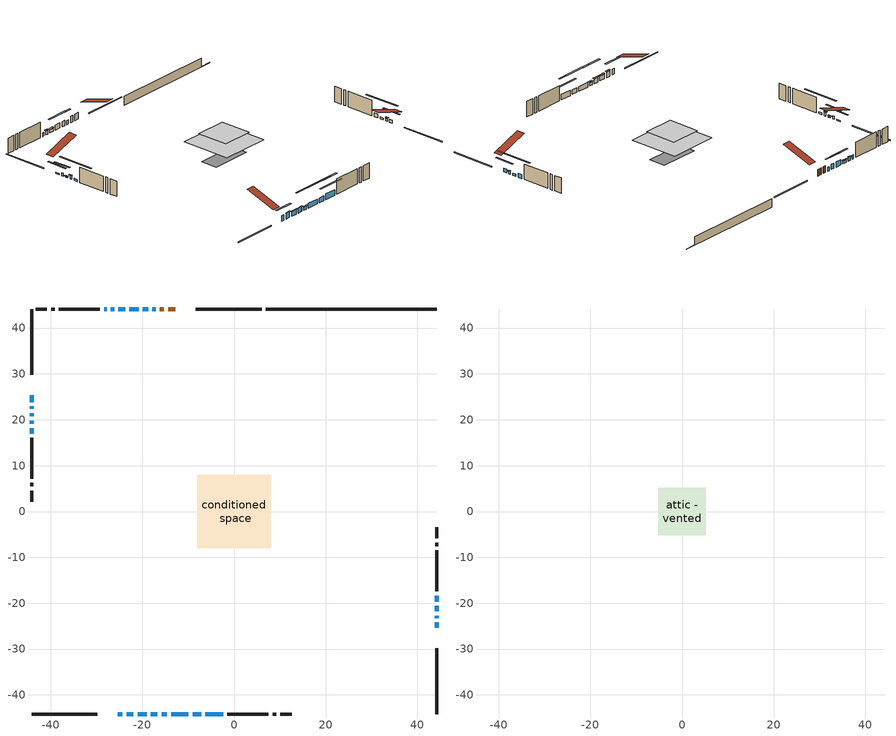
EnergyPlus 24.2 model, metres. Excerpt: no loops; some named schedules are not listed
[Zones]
conditioned space
 floor outside (Floor1 construction): -0.53,-0.53 -0.53,0.53 0.53,0.53 0.53,-0.53 z1.46
 floor outside (Floor2 construction): -2.66,-2.66 -2.66,2.66 2.66,2.66 2.66,-2.66 z1.46
 floor adiabatic (AdiabaticFloorConstruction): -8.02,-8.02 -8.02,8.02 8.02,8.02 8.02,-8.02 z3.9
 floor foundation (Slab1 construction): -6.49,-2.8 -6.49,2.8 6.49,2.8 6.49,-2.8 z-1.28
 wall outside (RimJoist1 construction): 6.04,44.16 -8.32,44.16 / -44.16,-44.16 -29.8,-44.16 / -44.16,44.16 -44.16,29.8 / 44.16,-44.16 44.16,-29.8 z1.46:1.76
 wall outside (AdiabaticWallConstruction 1): -12.82,44.16 -14.37,44.16 / -15.29,44.16 -16.19,44.16 z1.46:3.49
 wall outside (AdiabaticWallConstruction): -17.11,44.16 -17.78,44.16 / -27.78,44.16 -28.33,44.16 / 44.16,-19.67 44.16,-18.33 z1.46:2.68; -25.3,-44.16 -24.33,-44.16 / -23.4,-44.16 -21.93,-44.16 / -6.22,-44.16 -2.36,-44.16 z1.46:3.21; -44.16,25.3 -44.16,23.88 / -44.16,21.44 -44.16,20.72 z1.46:1.77; -44.16,22.95 -44.16,22.36 / -23.76,44.16 -25.21,44.16 z1.46:2.43; 44.16,-25.3 44.16,-24.18 / -15.76,-44.16 -14.64,-44.16 z1.46:2.48; 44.16,-23.25 44.16,-22.69 z1.46:2.32; -18.71,44.16 -19.85,44.16 z1.46:3.09; -20.78,44.16 -22.84,44.16 z1.46:3.11; -26.14,44.16 -26.85,44.16 / -44.16,19.8 -44.16,19.08 z1.46:2.63; -21,-44.16 -19.07,-44.16 / -13.72,-44.16 -9.96,-44.16 / -9.03,-44.16 -7.15,-44.16 z1.46:2.93; -18.14,-44.16 -16.69,-44.16 z1.46:2.91; 44.16,-21.76 44.16,-20.59 / -44.16,18.16 -44.16,16.99 z1.46:2.07
 wall outside (Wall1 construction): -29.26,44.16 -38.17,44.16 / -1.43,-44.16 7.48,-44.16 / -44.16,16.06 -44.16,7.15 / 44.16,-17.4 44.16,-8.49 z1.46:6.34
 wall outside (Wall2 construction): -39.1,44.16 -39.86,44.16 / 8.41,-44.16 9.17,-44.16 / -44.16,6.22 -44.16,5.46 / 44.16,-7.56 44.16,-6.8 z1.46:6.34
 wall outside (Wall4 construction): -40.79,44.16 -43.23,44.16 / 10.1,-44.16 12.54,-44.16 / -44.16,4.53 -44.16,2.09 / 44.16,-5.87 44.16,-3.43 z1.46:6.34
 wall foundation (FoundationWall1 construction): 6.97,44.16,-1.28 6.97,44.16,1.46 40.44,44.16,1.46 40.44,44.16,-1.15 44.16,44.16,-1.15 44.16,44.16,-1.28
 window (WindowConstruction 16): -17.11,44.16 -17.78,44.16 z1.46:2.68
 window (WindowConstruction 1): -25.3,-44.16 -24.33,-44.16 z1.46:3.21
 window (WindowConstruction 2): -23.4,-44.16 -21.93,-44.16 z1.46:3.21
 window (WindowConstruction 3): -44.16,25.3 -44.16,23.88 z1.46:1.76
 window (WindowConstruction 4): -44.16,22.95 -44.16,22.36 z1.46:2.43
 window (WindowConstruction 5): -44.16,21.43 -44.16,20.72 z1.46:1.76
 window (WindowConstruction 6): 44.16,-25.3 44.16,-24.18 z1.46:2.47
 window (WindowConstruction 7): 44.16,-23.25 44.16,-22.69 z1.46:2.32
 window (WindowConstruction 8): -18.71,44.16 -19.85,44.16 z1.46:3.08
 window (WindowConstruction 9): -20.78,44.16 -22.84,44.16 z1.46:3.11
 window (WindowConstruction 10): -23.77,44.16 -25.21,44.16 z1.46:2.43
 window (WindowConstruction 11): -26.14,44.16 -26.85,44.16 z1.46:2.63
 window (WindowConstruction 12): -21,-44.16 -19.07,-44.16 z1.46:2.93
 window (WindowConstruction 13): -18.14,-44.16 -16.69,-44.16 z1.46:2.91
 window (WindowConstruction 14): -15.76,-44.16 -14.64,-44.16 z1.46:2.47
 window (WindowConstruction 15): -44.16,19.79 -44.16,19.08 z1.46:2.63
 window (WindowConstruction 19): 44.16,-21.76 44.16,-20.6 z1.46:2.07
 window (WindowConstruction 20): -13.72,-44.16 -9.96,-44.16 z1.46:2.93
 window (WindowConstruction 17): -27.78,44.16 -28.33,44.16 z1.46:2.68
 window (WindowConstruction 21): -9.03,-44.16 -7.15,-44.16 z1.46:2.93
 window (WindowConstruction 22): -44.16,18.15 -44.16,16.99 z1.46:2.07
 window (WindowConstruction 18): 44.16,-19.67 44.16,-18.33 z1.46:2.68
 window (WindowConstruction): -6.22,-44.16 -2.36,-44.16 z1.46:3.21
 door (Door): -12.82,44.16 -14.37,44.16 z1.46:3.49
 door (Door 1): -15.3,44.16 -16.18,44.16 z1.46:3.49
 ceiling adiabatic (AdiabaticFloorConstruction): 8.02,-8.02 8.02,8.02 -8.02,8.02 -8.02,-8.02 z3.9
attic - vented
 floor to conditioned space (Floor3 construction Reversed): -5.14,-5.14 -5.14,5.14 5.14,5.14 5.14,-5.14 z6.34
 roof outside (Roof1 construction): -11.89,44.16,6.34 -11.89,34.14,9.68 -9.25,34.14,9.68 -9.25,44.16,6.34; -26.23,-44.16,6.34 -26.23,-34.14,9.68 -28.87,-34.14,9.68 -28.87,-44.16,6.34; -44.16,26.23,6.34 -34.14,26.23,9.68 -34.14,28.87,9.68 -44.16,28.87,6.34; 44.16,-26.23,6.34 34.14,-26.23,9.68 34.14,-28.87,9.68 44.16,-28.87,6.34
shading: -21.69,-44.16 -27.94,-44.16 -27.94,-44.57 -21.69,-44.57 z5.85; -21.73,-44.16 -23.6,-44.16 -23.6,-44.57 -21.73,-44.57 z3.41; -44.16,21.24 -44.16,27.94 -44.57,27.94 -44.57,21.24 z4.4; -44.16,19.72 -44.16,25.59 -44.57,25.59 -44.57,19.72 z5.07; -44.16,20.52 -44.16,21.63 -44.57,21.63 -44.57,20.52 z1.97; 44.16,-21.54 44.16,-27.94 44.57,-27.94 44.57,-21.54 z5.11; 44.16,-22.49 44.16,-23.45 44.57,-23.45 44.57,-22.49 z2.52; -22.49,44.16 -16.07,44.16 -16.07,44.57 -22.49,44.57 z5.72; -25.48,44.16 -18.14,44.16 -18.14,44.57 -25.48,44.57 z5.75; -25.42,44.16 -23.56,44.16 -23.56,44.57 -25.42,44.57 z2.63; -27.05,44.16 -25.94,44.16 -25.94,44.57 -27.05,44.57 z2.83; -18.87,-44.16 -21.2,-44.16 -21.2,-44.57 -18.87,-44.57 z3.13; -16.49,-44.16 -18.34,-44.16 -18.34,-44.57 -16.49,-44.57 z3.11; -14.44,-44.16 -15.96,-44.16 -15.96,-44.57 -14.44,-44.57 z2.68; -44.16,18.88 -44.16,20 -44.57,20 -44.57,18.88 z2.83; 44.16,-15.22 44.16,-27.14 44.57,-27.14 44.57,-15.22 z7.45; -4.58,-44.16 -19.09,-44.16 -19.09,-44.57 -4.58,-44.57 z8.31; -1.77,-44.16 -14.41,-44.16 -14.41,-44.57 -1.77,-44.57 z8.31; -44.16,11.61 -44.16,23.53 -44.57,23.53 -44.57,11.61 z7.45; 0.28,-44.16 -8.86,-44.16 -8.86,-44.57 0.28,-44.57 z5.85
[Building]
Building 1: Terrain=Suburbs
[Site:Location]
Edmonton Intl AP_AB: Latitude {deg}=53.31; Longitude {deg}=-113.58; Time Zone {hr}=-7; Elevation {m}=723; Keep Site Location Information=Yes
[Site:GroundTemperature:Shallow]
-1.56185, -3.61833, -3.78302, -2.80711, 1.11059, 5.01004, 8.39065, 10.5322, 10.7141, 8.97234, 5.67794, 1.89811
[Site:WaterMainsTemperature]
Calculation Method=Schedule; Temperature Schedule=mains temperature schedule
[Material] Roughness=Rough; Thermal Absorptance=0.9
Name | Thickness {m} | Conductivity {W/m-K} | Density {kg/m3} | Specific Heat {J/kg-K} | Solar Absorptance | Visible Absorptance
asphalt or fiberglass shingles | 0.00635 | 0.162714 | 1121.4 | 1465.45 | 0.4 | 0.4
ceiling loosefill ins | 0.338667 | 0.0480833 | 16.02 | 1046.75 | 0.7 | 0.7
ceiling stud and cavity | 0.1397 | 0.0868022 | 65.682 | 1177.47 | 0.7 | 0.7
concrete 4.0 in. | 0.1016 | 1.803125 | 2242.8 | 837.4 | 0.7 | 0.7
concrete 8.0 in. | 0.2032 | 1.803125 | 2242.8 | 837.4 | 0.7 | 0.7
door material | 0.04445 | 0.053851 | 512.64 | 1214.23 | 0.7 | 0.7
floor covering | 0.0127 | 0.0433444 | 54.468 | 1339.84 | 0.6 | 0.6
floor rigid ins; rim joist rigid ins; wall rigid ins | 0.051816 | 0.029427 | 32.04 | 1214.23 | 0.7 | 0.7
floor rigid ins 1; wall rigid ins 1 | 0.512978 | 0.029427 | 32.04 | 1214.23 | 0.7 | 0.7
floor stud and cavity | 0.1397 | 0.155504 | 92.3553 | 1139.71 | 0.7 | 0.7
floor stud and cavity 1 | 0.1397 | 0.189261 | 92.3553 | 1139.71 | 0.7 | 0.7
floor stud and cavity 2 | 0.1397 | 1.75129 | 37.0049 | 1207.88 | 0.7 | 0.7
furniture material conditioned space 1 | 0.1524 | 0.115458 | 640.8 | 1214.23 | 0.6 | 0.6
gypsum board | 0.0127 | 0.160291 | 801 | 837.4 | 0.6 | 0.6
osb sheathing 0.5 in. | 0.0127 | 0.115458 | 512.64 | 1214.23 | 0.7 | 0.7
osb sheathing 0.75 in. | 0.01905 | 0.115458 | 512.64 | 1214.23 | 0.7 | 0.7
osb sheathing 2.0 in. | 0.0508 | 0.115458 | 512.64 | 1214.23 | 0.7 | 0.7
rim joist stud and cavity | 0.0508 | 0.0413573 | 125.044 | 1163.47 | 0.6 | 0.6
wall stud and cavity | 0.1397 | 0.214432 | 139.0536 | 1170.24 | 0.7 | 0.7
wall stud and cavity 1 | 0.1397 | 0.435945 | 139.0536 | 1170.24 | 0.7 | 0.7
wall stud and cavity 2 | 0.1397 | 0.265121 | 139.0536 | 1170.24 | 0.7 | 0.7
wall stud and cavity 3 | 0.0889 | 0.380278 | 52.3479 | 1209.89 | 0.7 | 0.7
wall stud and cavity 4 | 0.0889 | 0.391764 | 83.0341 | 1211.67 | 0.7 | 0.7
wood siding | 0.0254 | 0.102417 | 544.68 | 1172.36 | 0.4 | 0.4
wood siding 1; wood siding 2; wood siding 3 | 0.0254 | 0.102417 | 544.68 | 1172.36 | 0.7 | 0.7
[WindowMaterial:SimpleGlazingSystem]
Name | U-Factor {W/m2-K} | Solar Heat Gain Coefficient
WindowMaterial | 2.43643 | 0.62
WindowMaterial 1 | 2.32117 | 0.54
WindowMaterial 10 | 2.512515 | 0.59
WindowMaterial 11 | 2.44835 | 0.62
WindowMaterial 12 | 2.29845 | 0.56
WindowMaterial 13 | 2.41769 | 0.51
WindowMaterial 14 | 2.4722 | 0.48
WindowMaterial 15 | 2.55283 | 0.33
WindowMaterial 16 | 2.19625 | 0.41
WindowMaterial 17 | 1.910647 | 0.52
WindowMaterial 18 | 2.50911 | 0.46
WindowMaterial 19 | 1.84876 | 0.5
WindowMaterial 2 | 2.25246 | 0.57
WindowMaterial 20 | 1.73179 | 0.56
WindowMaterial 3 | 3.22454 | 0.35
WindowMaterial 4 | 2.56532 | 0.43
WindowMaterial 5 | 2.467091 | 0.61
WindowMaterial 6 | 2.6045 | 0.42
WindowMaterial 7 | 2.305268 | 0.55
WindowMaterial 8 | 2.20704 | 0.59
WindowMaterial 9 | 2.35978 | 0.53
[Construction]
AdiabaticFloorConstruction: floor stud and cavity 2, floor rigid ins 1, osb sheathing 0.75 in., floor covering
AdiabaticWallConstruction: wood siding 2, wall rigid ins 1, wall stud and cavity 3, gypsum board
AdiabaticWallConstruction 1: wood siding 3, wall rigid ins 1, wall stud and cavity 3, gypsum board
Door; Door 1: door material
Floor1 construction: floor stud and cavity, floor rigid ins, osb sheathing 0.75 in., floor covering
Floor2 construction: floor stud and cavity 1, floor rigid ins, osb sheathing 0.75 in., floor covering
Floor3 construction Reversed: gypsum board, ceiling stud and cavity, ceiling loosefill ins
FoundationWall1 construction: concrete 8.0 in.
furniture construction conditioned space 1: furniture material conditioned space 1
PartitionWallConstruction: gypsum board, wall stud and cavity 4, gypsum board
RimJoist1 construction: wood siding 1, rim joist rigid ins, osb sheathing 2.0 in., rim joist stud and cavity
Roof1 construction: asphalt or fiberglass shingles
Slab1 construction: concrete 4.0 in.
Wall1 construction: wood siding, wall rigid ins, osb sheathing 0.5 in., wall stud and cavity, gypsum board
Wall2 construction: wood siding, wall rigid ins, osb sheathing 0.5 in., wall stud and cavity 1, gypsum board
Wall4 construction: wood siding, wall rigid ins, osb sheathing 0.5 in., wall stud and cavity 2, gypsum board
WindowConstruction: WindowMaterial
WindowConstruction 1: WindowMaterial 1
WindowConstruction 10: WindowMaterial 9
WindowConstruction 11: WindowMaterial 10
WindowConstruction 12: WindowMaterial 11
WindowConstruction 13: WindowMaterial 12
WindowConstruction 14: WindowMaterial 13
WindowConstruction 15: WindowMaterial 14
WindowConstruction 16: WindowMaterial 15
WindowConstruction 17: WindowMaterial 16
WindowConstruction 18: WindowMaterial 17
WindowConstruction 19; WindowConstruction 22: WindowMaterial 18
WindowConstruction 2: WindowMaterial 2
WindowConstruction 20: WindowMaterial 19
WindowConstruction 21: WindowMaterial 20
WindowConstruction 3; WindowConstruction 5: WindowMaterial 3
WindowConstruction 4: WindowMaterial 4
WindowConstruction 6: WindowMaterial 5
WindowConstruction 7: WindowMaterial 6
WindowConstruction 8: WindowMaterial 7
WindowConstruction 9: WindowMaterial 8
[Zone] Multiplier=1; Part of Total Floor Area=Yes
Name | Volume {m3}
attic - vented | 57.3883
conditioned space | 708.6
[Space]
Name | Zone | Volume {m3}
attic - vented 1 | attic - vented | 57.3883
conditioned space 1 | conditioned space | 708.6
[ZoneInfiltration:EffectiveLeakageArea]
infil attic - vented 1: Zone or Space=attic - vented 1; Schedule=Always On Discrete; Effective Air Leakage Area {cm2}=3681.39; Stack Coefficient=0.000232267; Wind Coefficient=1.02971e-05
[ZoneMixing]
whole house fan mix: Zone or Space=attic - vented; Schedule=Always On Continuous; Design Flow Rate Calculation Method=Flow/Zone; Design Flow Rate {m3/s}=0; Source Zone or Space=conditioned space
[SurfaceProperty:ExposedFoundationPerimeter]
Slab1: Exposed Perimeter Calculation Method=TotalExposedPerimeter; Total Exposed Perimeter {m}=37.185
[InternalMass] Zone or ZoneList=conditioned space; Space or SpaceList=conditioned space 1
Name | Construction | Surface Area {m2}
furniture mass conditioned space 1 | furniture construction conditioned space 1 | 143.824
partition wall mass | PartitionWallConstruction | 359.56
[Lights]
interior lighting: Zone or ZoneList or Space or SpaceList=conditioned space 1; Schedule=interior lighting schedule; Design Level Calculation Method=LightingLevel; Lighting Level {W}=343.2; Return Air Fraction=0; Fraction Radiant=0.6; Fraction Visible=0.2; Fraction Replaceable=1
[People]
occupants: Zone or ZoneList or Space or SpaceList=conditioned space 1; Number of People Schedule=occupants schedule; Number of People Calculation Method=People; Number of People=3; Fraction Radiant=0.314171; Sensible Heat Fraction=0.56303; Activity Level Schedule=occupants activity schedule; Carbon Dioxide Generation Rate {m3/s-W}=0; Enable ASHRAE 55 Comfort Warnings=No; Mean Radiant Temperature Calculation Type=EnclosureAveraged
[ElectricEquipment] Zone or ZoneList or Space or SpaceList=conditioned space 1; Design Level Calculation Method=EquipmentLevel
Name | Schedule | Design Level {W} | Fraction Latent | Fraction Radiant | Fraction Lost
clothes dryer | clothes dryer schedule | 140.772 | 0.015 | 0.081 | 0.85
clothes washer | clothes washer schedule | 32.1985 | 0.03 | 0.162 | 0.7
cooking range | cooking range schedule | 215.147 | 0.08 | 0.432 | 0.2
dishwasher | dishwasher schedule | 66.8632 | 0.3 | 0.18 | 0.4
fridge | fridge schedule | 72.9452 | 0 | 0.6 | 0
mech vent bath fan 0 | mech vent bath fan 0 schedule | 50.2 | 0 | 0 | 1
mech vent bath fan 1 | mech vent bath fan 1 schedule | 50.2 | 0 | 0 | 1
mech vent house fan | mech vent house fan schedule | 0 | 0 | 0 | 1
mech vent house fan cfis | mech vent house fan cfis schedule | 0 | 0 | 0 | 0
mech vent range fan 0 | mech vent range fan 0 schedule | 57 | 0 | 0 | 1
misc plug loads | misc plug loads schedule | 494.7 | 0.045 | 0.513 | 0.1
whole house fan | Always On Discrete | 0 | 0 | 0 | 1
[OtherEquipment] Zone or ZoneList or Space or SpaceList=conditioned space 1; Design Level Calculation Method=EquipmentLevel
Name | Fuel Type | Schedule | Design Level {W} | Fraction Latent | Fraction Radiant | Fraction Lost
clothes dryer 1 | Electricity | clothes dryer schedule | 0 | 0.015 | 0.081 | 0.85
cooking range 1 | Electricity | cooking range schedule | 0 | 0.08 | 0.432 | 0.2
general water use latent | None | general water use schedule | 62.594 | 1 | 0 | 0
general water use sensible | None | general water use schedule | -61.6891 | 0 | 0.6 | 0
mech vent house fan latent load | None | Always On Discrete | 0 | 1 | 0 | 0
mech vent house fan sensible load | None | Always On Discrete | 0 | 0 | 0 | 0
water heater energy adjustment1; water heater energy adjustment2 | NaturalGas | Always On Discrete | 0.01 | 0 | 0 | 1
[ZoneInfiltration:DesignFlowRate] Zone or ZoneList or Space or SpaceList=conditioned space 1; Schedule=Always On Discrete; Design Flow Rate Calculation Method=Flow/Zone; Design Flow Rate {m3/s}=0
infil flow; natural vent flow; whole house fan flow
[Foundation:Kiva]
Foundation Kiva 1: Initial Indoor Air Temperature {C}=18; Wall Height Above Grade {m}=1.459992; Wall Depth Below Slab {m}=0.2032
[Foundation:Kiva:Settings]
Soil Conductivity {W/m-K}=0.849921; Soil Density {kg/m3}=1842.3; Soil Specific Heat {J/kg-K}=418.7; Ground Solar Absorptivity=0.9; Ground Thermal Absorptivity=0.9; Ground Surface Roughness {m}=0.03; Far-Field Width {m}=40; Deep-Ground Boundary Condition=ZeroFlux; Deep-Ground Depth {m}=40; Minimum Cell Dimension {m}=0.2; Maximum Cell Growth Coefficient=3; Simulation Timestep=Timestep
[Exterior:Lights]
exterior lighting: Schedule=exterior lighting schedule; Design Level {W}=75.6
[Schedule:Constant]
Name | Hourly Value
Always On Continuous; mech vent house fan schedule; mech vent house fan cfis schedule; Always On Discrete | 1
occupants activity schedule | 117.228
fridge schedule | 0
[Schedule:Week:Daily]
interior lighting schedule Week Rule - Jan1-Jan27: interior lighting schedule day, interior lighting schedule day, interior lighting schedule day, interior lighting schedule day, interior lighting schedule day, interior lighting schedule day, interior lighting schedule day, interior lighting schedule default day, interior lighting schedule default day, interior lighting schedule default day, interior lighting schedule default day, interior lighting schedule default day
interior lighting schedule Week Rule - Jan28-Feb3: interior lighting schedule day, interior lighting schedule day, interior lighting schedule day, interior lighting schedule day, interior lighting schedule day 1, interior lighting schedule day 1, interior lighting schedule day 1, interior lighting schedule default day, interior lighting schedule default day, interior lighting schedule default day, interior lighting schedule default day, interior lighting schedule default day
interior lighting schedule Week Rule - Feb4-Feb24: interior lighting schedule day 1, interior lighting schedule day 1, interior lighting schedule day 1, interior lighting schedule day 1, interior lighting schedule day 1, interior lighting schedule day 1, interior lighting schedule day 1, interior lighting schedule default day, interior lighting schedule default day, interior lighting schedule default day, interior lighting schedule default day, interior lighting schedule default day
interior lighting schedule Week Rule - Feb25-Mar3: interior lighting schedule day 1, interior lighting schedule day 1, interior lighting schedule day 1, interior lighting schedule day 1, interior lighting schedule day 2, interior lighting schedule day 2, interior lighting schedule day 2, interior lighting schedule default day, interior lighting schedule default day, interior lighting schedule default day, interior lighting schedule default day, interior lighting schedule default day
interior lighting schedule Week Rule - Mar4-Mar31: interior lighting schedule day 2, interior lighting schedule day 2, interior lighting schedule day 2, interior lighting schedule day 2, interior lighting schedule day 2, interior lighting schedule day 2, interior lighting schedule day 2, interior lighting schedule default day, interior lighting schedule default day, interior lighting schedule default day, interior lighting schedule default day, interior lighting schedule default day
interior lighting schedule Week Rule - Apr1-Apr28: interior lighting schedule day 3, interior lighting schedule day 3, interior lighting schedule day 3, interior lighting schedule day 3, interior lighting schedule day 3, interior lighting schedule day 3, interior lighting schedule day 3, interior lighting schedule default day, interior lighting schedule default day, interior lighting schedule default day, interior lighting schedule default day, interior lighting schedule default day
interior lighting schedule Week Rule - Apr29-May5: interior lighting schedule day 3, interior lighting schedule day 3, interior lighting schedule day 4, interior lighting schedule day 4, interior lighting schedule day 4, interior lighting schedule day 4, interior lighting schedule day 4, interior lighting schedule default day, interior lighting schedule default day, interior lighting schedule default day, interior lighting schedule default day, interior lighting schedule default day
interior lighting schedule Week Rule - May6-May26: interior lighting schedule day 4, interior lighting schedule day 4, interior lighting schedule day 4, interior lighting schedule day 4, interior lighting schedule day 4, interior lighting schedule day 4, interior lighting schedule day 4, interior lighting schedule default day, interior lighting schedule default day, interior lighting schedule default day, interior lighting schedule default day, interior lighting schedule default day
interior lighting schedule Week Rule - May27-Jun2: interior lighting schedule day 4, interior lighting schedule day 4, interior lighting schedule day 4, interior lighting schedule day 4, interior lighting schedule day 4, interior lighting schedule day 5, interior lighting schedule day 5, interior lighting schedule default day, interior lighting schedule default day, interior lighting schedule default day, interior lighting schedule default day, interior lighting schedule default day
interior lighting schedule Week Rule - Jun3-Jun30: interior lighting schedule day 5, interior lighting schedule day 5, interior lighting schedule day 5, interior lighting schedule day 5, interior lighting schedule day 5, interior lighting schedule day 5, interior lighting schedule day 5, interior lighting schedule default day, interior lighting schedule default day, interior lighting schedule default day, interior lighting schedule default day, interior lighting schedule default day
interior lighting schedule Week Rule - Jul1-Jul28: interior lighting schedule day 6, interior lighting schedule day 6, interior lighting schedule day 6, interior lighting schedule day 6, interior lighting schedule day 6, interior lighting schedule day 6, interior lighting schedule day 6, interior lighting schedule default day, interior lighting schedule default day, interior lighting schedule default day, interior lighting schedule default day, interior lighting schedule default day
interior lighting schedule Week Rule - Jul29-Aug4: interior lighting schedule day 6, interior lighting schedule day 6, interior lighting schedule day 6, interior lighting schedule day 7, interior lighting schedule day 7, interior lighting schedule day 7, interior lighting schedule day 7, interior lighting schedule default day, interior lighting schedule default day, interior lighting schedule default day, interior lighting schedule default day, interior lighting schedule default day
interior lighting schedule Week Rule - Aug5-Aug25: interior lighting schedule day 7, interior lighting schedule day 7, interior lighting schedule day 7, interior lighting schedule day 7, interior lighting schedule day 7, interior lighting schedule day 7, interior lighting schedule day 7, interior lighting schedule default day, interior lighting schedule default day, interior lighting schedule default day, interior lighting schedule default day, interior lighting schedule default day
interior lighting schedule Week Rule - Aug26-Sep1: interior lighting schedule day 7, interior lighting schedule day 7, interior lighting schedule day 7, interior lighting schedule day 7, interior lighting schedule day 7, interior lighting schedule day 7, interior lighting schedule day 8, interior lighting schedule default day, interior lighting schedule default day, interior lighting schedule default day, interior lighting schedule default day, interior lighting schedule default day
interior lighting schedule Week Rule - Sep2-Sep29: interior lighting schedule day 8, interior lighting schedule day 8, interior lighting schedule day 8, interior lighting schedule day 8, interior lighting schedule day 8, interior lighting schedule day 8, interior lighting schedule day 8, interior lighting schedule default day, interior lighting schedule default day, interior lighting schedule default day, interior lighting schedule default day, interior lighting schedule default day
interior lighting schedule Week Rule - Sep30-Oct6: interior lighting schedule day 8, interior lighting schedule day 9, interior lighting schedule day 9, interior lighting schedule day 9, interior lighting schedule day 9, interior lighting schedule day 9, interior lighting schedule day 9, interior lighting schedule default day, interior lighting schedule default day, interior lighting schedule default day, interior lighting schedule default day, interior lighting schedule default day
interior lighting schedule Week Rule - Oct7-Oct27: interior lighting schedule day 9, interior lighting schedule day 9, interior lighting schedule day 9, interior lighting schedule day 9, interior lighting schedule day 9, interior lighting schedule day 9, interior lighting schedule day 9, interior lighting schedule default day, interior lighting schedule default day, interior lighting schedule default day, interior lighting schedule default day, interior lighting schedule default day
interior lighting schedule Week Rule - Oct28-Nov3: interior lighting schedule day 9, interior lighting schedule day 9, interior lighting schedule day 9, interior lighting schedule day 9, interior lighting schedule day 10, interior lighting schedule day 10, interior lighting schedule day 10, interior lighting schedule default day, interior lighting schedule default day, interior lighting schedule default day, interior lighting schedule default day, interior lighting schedule default day
interior lighting schedule Week Rule - Nov4-Nov24: interior lighting schedule day 10, interior lighting schedule day 10, interior lighting schedule day 10, interior lighting schedule day 10, interior lighting schedule day 10, interior lighting schedule day 10, interior lighting schedule day 10, interior lighting schedule default day, interior lighting schedule default day, interior lighting schedule default day, interior lighting schedule default day, interior lighting schedule default day
interior lighting schedule Week Rule - Nov25-Dec1: interior lighting schedule day 10, interior lighting schedule day 10, interior lighting schedule day 10, interior lighting schedule day 10, interior lighting schedule day 10, interior lighting schedule day 10, interior lighting schedule day 11, interior lighting schedule default day, interior lighting schedule default day, interior lighting schedule default day, interior lighting schedule default day, interior lighting schedule default day
interior lighting schedule Week Rule - Dec2-Dec31: interior lighting schedule day 11, interior lighting schedule day 11, interior lighting schedule day 11, interior lighting schedule day 11, interior lighting schedule day 11, interior lighting schedule day 11, interior lighting schedule day 11, interior lighting schedule default day, interior lighting schedule default day, interior lighting schedule default day, interior lighting schedule default day, interior lighting schedule default day
occupants schedule Week Rule - Jan1-Dec31: occupants schedule day, occupants schedule day, occupants schedule day, occupants schedule day, occupants schedule day, occupants schedule day, occupants schedule day, occupants schedule default day, occupants schedule default day, occupants schedule default day, occupants schedule default day, occupants schedule default day
clothes dryer schedule Week Rule - Jan1-Dec31: clothes dryer schedule day, clothes dryer schedule day, clothes dryer schedule day, clothes dryer schedule day, clothes dryer schedule day, clothes dryer schedule day, clothes dryer schedule day, clothes dryer schedule default day, clothes dryer schedule default day, clothes dryer schedule default day, clothes dryer schedule default day, clothes dryer schedule default day
clothes washer schedule Week Rule - Jan1-Dec31: clothes washer schedule day, clothes washer schedule day, clothes washer schedule day, clothes washer schedule day, clothes washer schedule day, clothes washer schedule day, clothes washer schedule day, clothes washer schedule default day, clothes washer schedule default day, clothes washer schedule default day, clothes washer schedule default day, clothes washer schedule default day
cooking range schedule Week Rule - Jan1-Dec31: cooking range schedule day, cooking range schedule day, cooking range schedule day, cooking range schedule day, cooking range schedule day, cooking range schedule day, cooking range schedule day, cooking range schedule default day, cooking range schedule default day, cooking range schedule default day, cooking range schedule default day, cooking range schedule default day
dishwasher schedule Week Rule - Jan1-Dec31: dishwasher schedule day, dishwasher schedule day, dishwasher schedule day, dishwasher schedule day, dishwasher schedule day, dishwasher schedule day, dishwasher schedule day, dishwasher schedule default day, dishwasher schedule default day, dishwasher schedule default day, dishwasher schedule default day, dishwasher schedule default day
mech vent bath fan 0 schedule Week Rule - Jan1-Dec31: mech vent bath fan 0 schedule day, mech vent bath fan 0 schedule day, mech vent bath fan 0 schedule day, mech vent bath fan 0 schedule day, mech vent bath fan 0 schedule day, mech vent bath fan 0 schedule day, mech vent bath fan 0 schedule day, mech vent bath fan 0 schedule default day, mech vent bath fan 0 schedule default day, mech vent bath fan 0 schedule default day, mech vent bath fan 0 schedule default day, mech vent bath fan 0 schedule default day
mech vent bath fan 1 schedule Week Rule - Jan1-Dec31: mech vent bath fan 1 schedule day, mech vent bath fan 1 schedule day, mech vent bath fan 1 schedule day, mech vent bath fan 1 schedule day, mech vent bath fan 1 schedule day, mech vent bath fan 1 schedule day, mech vent bath fan 1 schedule day, mech vent bath fan 1 schedule default day, mech vent bath fan 1 schedule default day, mech vent bath fan 1 schedule default day, mech vent bath fan 1 schedule default day, mech vent bath fan 1 schedule default day
mech vent range fan 0 schedule Week Rule - Jan1-Dec31: mech vent range fan 0 schedule day, mech vent range fan 0 schedule day, mech vent range fan 0 schedule day, mech vent range fan 0 schedule day, mech vent range fan 0 schedule day, mech vent range fan 0 schedule day, mech vent range fan 0 schedule day, mech vent range fan 0 schedule default day, mech vent range fan 0 schedule default day, mech vent range fan 0 schedule default day, mech vent range fan 0 schedule default day, mech vent range fan 0 schedule default day
misc plug loads schedule Week Rule - Jan1-Dec31: misc plug loads schedule day, misc plug loads schedule day, misc plug loads schedule day, misc plug loads schedule day, misc plug loads schedule day, misc plug loads schedule day, misc plug loads schedule day, misc plug loads schedule default day, misc plug loads schedule default day, misc plug loads schedule default day, misc plug loads schedule default day, misc plug loads schedule default day
general water use schedule Week Rule - Jan1-Dec31: general water use schedule day, general water use schedule day, general water use schedule day, general water use schedule day, general water use schedule day, general water use schedule day, general water use schedule day, general water use schedule default day, general water use schedule default day, general water use schedule default day, general water use schedule default day, general water use schedule default day
exterior lighting schedule Week Rule - Jan1-Jan27: exterior lighting schedule day, exterior lighting schedule day, exterior lighting schedule day, exterior lighting schedule day, exterior lighting schedule day, exterior lighting schedule day, exterior lighting schedule day, exterior lighting schedule default day, exterior lighting schedule default day, exterior lighting schedule default day, exterior lighting schedule default day, exterior lighting schedule default day
exterior lighting schedule Week Rule - Jan28-Feb3: exterior lighting schedule day, exterior lighting schedule day, exterior lighting schedule day, exterior lighting schedule day, exterior lighting schedule day 1, exterior lighting schedule day 1, exterior lighting schedule day 1, exterior lighting schedule default day, exterior lighting schedule default day, exterior lighting schedule default day, exterior lighting schedule default day, exterior lighting schedule default day
exterior lighting schedule Week Rule - Feb4-Feb24: exterior lighting schedule day 1, exterior lighting schedule day 1, exterior lighting schedule day 1, exterior lighting schedule day 1, exterior lighting schedule day 1, exterior lighting schedule day 1, exterior lighting schedule day 1, exterior lighting schedule default day, exterior lighting schedule default day, exterior lighting schedule default day, exterior lighting schedule default day, exterior lighting schedule default day
exterior lighting schedule Week Rule - Feb25-Mar3: exterior lighting schedule day 1, exterior lighting schedule day 1, exterior lighting schedule day 1, exterior lighting schedule day 1, exterior lighting schedule day 2, exterior lighting schedule day 2, exterior lighting schedule day 2, exterior lighting schedule default day, exterior lighting schedule default day, exterior lighting schedule default day, exterior lighting schedule default day, exterior lighting schedule default day
exterior lighting schedule Week Rule - Mar4-Mar31: exterior lighting schedule day 2, exterior lighting schedule day 2, exterior lighting schedule day 2, exterior lighting schedule day 2, exterior lighting schedule day 2, exterior lighting schedule day 2, exterior lighting schedule day 2, exterior lighting schedule default day, exterior lighting schedule default day, exterior lighting schedule default day, exterior lighting schedule default day, exterior lighting schedule default day
[Schedule:Year]
interior lighting schedule: interior lighting schedule Week Rule - Jan1-Jan27, 1, 1, 1, 27, interior lighting schedule Week Rule - Jan28-Feb3, 1, 28, 2, 3, interior lighting schedule Week Rule - Feb4-Feb24, 2, 4, 2, 24, interior lighting schedule Week Rule - Feb25-Mar3, 2, 25, 3, 3, interior lighting schedule Week Rule - Mar4-Mar31, 3, 4, 3, 31, interior lighting schedule Week Rule - Apr1-Apr28, 4, 1, 4, 28, interior lighting schedule Week Rule - Apr29-May5, 4, 29, 5, 5, interior lighting schedule Week Rule - May6-May26, 5, 6, 5, 26, interior lighting schedule Week Rule - May27-Jun2, 5, 27, 6, 2, interior lighting schedule Week Rule - Jun3-Jun30, 6, 3, 6, 30, interior lighting schedule Week Rule - Jul1-Jul28, 7, 1, 7, 28, interior lighting schedule Week Rule - Jul29-Aug4, 7, 29, 8, 4, interior lighting schedule Week Rule - Aug5-Aug25, 8, 5, 8, 25, interior lighting schedule Week Rule - Aug26-Sep1, 8, 26, 9, 1, interior lighting schedule Week Rule - Sep2-Sep29, 9, 2, 9, 29, interior lighting schedule Week Rule - Sep30-Oct6, 9, 30, 10, 6, interior lighting schedule Week Rule - Oct7-Oct27, 10, 7, 10, 27, interior lighting schedule Week Rule - Oct28-Nov3, 10, 28, 11, 3, interior lighting schedule Week Rule - Nov4-Nov24, 11, 4, 11, 24, interior lighting schedule Week Rule - Nov25-Dec1, 11, 25, 12, 1, interior lighting schedule Week Rule - Dec2-Dec31, 12, 2, 12, 31
occupants schedule: occupants schedule Week Rule - Jan1-Dec31, 1, 1, 12, 31
clothes dryer schedule: clothes dryer schedule Week Rule - Jan1-Dec31, 1, 1, 12, 31
clothes washer schedule: clothes washer schedule Week Rule - Jan1-Dec31, 1, 1, 12, 31
cooking range schedule: cooking range schedule Week Rule - Jan1-Dec31, 1, 1, 12, 31
dishwasher schedule: dishwasher schedule Week Rule - Jan1-Dec31, 1, 1, 12, 31
mech vent bath fan 0 schedule: mech vent bath fan 0 schedule Week Rule - Jan1-Dec31, 1, 1, 12, 31
mech vent bath fan 1 schedule: mech vent bath fan 1 schedule Week Rule - Jan1-Dec31, 1, 1, 12, 31
mech vent range fan 0 schedule: mech vent range fan 0 schedule Week Rule - Jan1-Dec31, 1, 1, 12, 31
misc plug loads schedule: misc plug loads schedule Week Rule - Jan1-Dec31, 1, 1, 12, 31
general water use schedule: general water use schedule Week Rule - Jan1-Dec31, 1, 1, 12, 31
exterior lighting schedule: exterior lighting schedule Week Rule - Jan1-Jan27, 1, 1, 1, 27, exterior lighting schedule Week Rule - Jan28-Feb3, 1, 28, 2, 3, exterior lighting schedule Week Rule - Feb4-Feb24, 2, 4, 2, 24, exterior lighting schedule Week Rule - Feb25-Mar3, 2, 25, 3, 3, exterior lighting schedule Week Rule - Mar4-Mar31, 3, 4, 3, 31, exterior lighting schedule Week Rule - Apr1-Apr28, 4, 1, 4, 28, exterior lighting schedule Week Rule - Apr29-May5, 4, 29, 5, 5, exterior lighting schedule Week Rule - May6-May26, 5, 6, 5, 26, exterior lighting schedule Week Rule - May27-Jun2, 5, 27, 6, 2, exterior lighting schedule Week Rule - Jun3-Jun30, 6, 3, 6, 30, exterior lighting schedule Week Rule - Jul1-Jul28, 7, 1, 7, 28, exterior lighting schedule Week Rule - Jul29-Aug4, 7, 29, 8, 4, exterior lighting schedule Week Rule - Aug5-Aug25, 8, 5, 8, 25, exterior lighting schedule Week Rule - Aug26-Sep1, 8, 26, 9, 1, exterior lighting schedule Week Rule - Sep2-Sep29, 9, 2, 9, 29, exterior lighting schedule Week Rule - Sep30-Oct6, 9, 30, 10, 6, exterior lighting schedule Week Rule - Oct7-Oct27, 10, 7, 10, 27, exterior lighting schedule Week Rule - Oct28-Nov3, 10, 28, 11, 3, exterior lighting schedule Week Rule - Nov4-Nov24, 11, 4, 11, 24, exterior lighting schedule Week Rule - Nov25-Dec1, 11, 25, 12, 1, exterior lighting schedule Week Rule - Dec2-Dec31, 12, 2, 12, 31
[Schedule:Compact]
mains temperature schedule: Through: 01/01, For: AllDays, Until: 24:00, 3.97167, Through: 01/02, For: AllDays, Until: 24:00, 3.90778, Through: 01/03, For: AllDays, Until: 24:00, 3.84556, Through: 01/04, For: AllDays, Until: 24:00, 3.78389, Through: 01/05, For: AllDays, Until: 24:00, 3.72278, Through: 01/06, For: AllDays, Until: 24:00, 3.66278, Through: 01/07, For: AllDays, Until: 24:00, 3.60389, Through: 01/08, For: AllDays, Until: 24:00, 3.54556, Through: 01/09, For: AllDays, Until: 24:00, 3.48833, Through: 01/10, For: AllDays, Until: 24:00, 3.43167, Through: 01/11, For: AllDays, Until: 24:00, 3.37611, Through: 01/12, For: AllDays, Until: 24:00, 3.32167, Through: 01/13, For: AllDays, Until: 24:00, 3.26833, Through: 01/14, For: AllDays, Until: 24:00, 3.21556, Through: 01/15, For: AllDays, Until: 24:00, 3.16444, Through: 01/16, For: AllDays, Until: 24:00, 3.11389, Through: 01/17, For: AllDays, Until: 24:00, 3.06444, Through: 01/18, For: AllDays, Until: 24:00, 3.01611, Through: 01/19, For: AllDays, Until: 24:00, 2.96889, Through: 01/20, For: AllDays, Until: 24:00, 2.92278, Through: 01/21, For: AllDays, Until: 24:00, 2.87722, Through: 01/22, For: AllDays, Until: 24:00, 2.83333, Through: 01/23, For: AllDays, Until: 24:00, 2.79056, Through: 01/24, For: AllDays, Until: 24:00, 2.74889, Through: 01/25, For: AllDays, Until: 24:00, 2.70833, Through: 01/26, For: AllDays, Until: 24:00, 2.66889, Through: 01/27, For: AllDays, Until: 24:00, 2.63056, Through: 01/28, For: AllDays, Until: 24:00, 2.59333, Through: 01/29, For: AllDays, Until: 24:00, 2.55778, Through: 01/30, For: AllDays, Until: 24:00, 2.52278, Through: 01/31, For: AllDays, Until: 24:00, 2.48944, Through: 02/01, For: AllDays, Until: 24:00, 2.45722, Through: 02/02, For: AllDays, Until: 24:00, 2.42611, Through: 02/03, For: AllDays, Until: 24:00, 2.39667, Through: 02/04, For: AllDays, Until: 24:00, 2.36833, Through: 02/05, For: AllDays, Until: 24:00, 2.34111, Through: 02/06, For: AllDays, Until: 24:00, 2.315, Through: 02/07, For: AllDays, Until: 24:00, 2.29056, Through: 02/08, For: AllDays, Until: 24:00, 2.26722, Through: 02/09, For: AllDays, Until: 24:00, 2.245, Through: 02/10, For: AllDays, Until: 24:00, 2.22444, Through: 02/11, For: AllDays, Until: 24:00, 2.20444, Through: 02/12, For: AllDays, Until: 24:00, 2.18667, Through: 02/13, For: AllDays, Until: 24:00, 2.17, Through: 02/14, For: AllDays, Until: 24:00, 2.15444, Through: 02/15, For: AllDays, Until: 24:00, 2.14, Through: 02/16, For: AllDays, Until: 24:00, 2.12722, Through: 02/17, For: AllDays, Until: 24:00, 2.11556, Through: 02/18, For: AllDays, Until: 24:00, 2.10556, Through: 02/19, For: AllDays, Until: 24:00, 2.09667, Through: 02/20, For: AllDays, Until: 24:00, 2.08889, Through: 02/21, For: AllDays, Until: 24:00, 2.08278, Through: 02/22, For: AllDays, Until: 24:00, 2.07833, Through: 02/23, For: AllDays, Until: 24:00, 2.07444, Through: 02/24, For: AllDays, Until: 24:00, 2.07278, Through: 02/25, For: AllDays, Until: 24:00, 2.07167, Through: 02/26, For: AllDays, Until: 24:00, 2.07222, Through: 02/27, For: AllDays, Until: 24:00, 2.07444, Through: 02/28, For: AllDays, Until: 24:00, 2.07778, Through: 03/01, For: AllDays, Until: 24:00, 2.08222, Through: 03/02, For: AllDays, Until: 24:00, 2.08833, Through: 03/03, For: AllDays, Until: 24:00, 2.09556, Through: 03/04, For: AllDays, Until: 24:00, 2.10444, Through: 03/05, For: AllDays, Until: 24:00, 2.11444, Through: 03/06, For: AllDays, Until: 24:00, 2.12556, Through: 03/07, For: AllDays, Until: 24:00, 2.13833, Through: 03/08, For: AllDays, Until: 24:00, 2.15278, Through: 03/09, For: AllDays, Until: 24:00, 2.16778, Through: 03/10, For: AllDays, Until: 24:00, 2.18444, Through: 03/11, For: AllDays, Until: 24:00, 2.20278, Through: 03/12, For: AllDays, Until: 24:00, 2.22167, Through: 03/13, For: AllDays, Until: 24:00, 2.24278, Through: 03/14, For: AllDays, Until: 24:00, 2.26444, Through: 03/15, For: AllDays, Until: 24:00, 2.28778, Through: 03/16, For: AllDays, Until: 24:00, 2.31222, Through: 03/17, For: AllDays, Until: 24:00, 2.33778, Through: 03/18, For: AllDays, Until: 24:00, 2.365, Through: 03/19, For: AllDays, Until: 24:00, 2.39333, Through: 03/20, For: AllDays, Until: 24:00, 2.42278, Through: 03/21, For: AllDays, Until: 24:00, 2.45389, Through: 03/22, For: AllDays, Until: 24:00, 2.48611, Through: 03/23, For: AllDays, Until: 24:00, 2.51889, Through: 03/24, For: AllDays, Until: 24:00, 2.55389, Through: 03/25, For: AllDays, Until: 24:00, 2.58944, Through: 03/26, For: AllDays, Until: 24:00, 2.62611, Through: 03/27, For: AllDays, Until: 24:00, 2.66444, Through: 03/28, For: AllDays, Until: 24:00, 2.70389, Through: 03/29, For: AllDays, Until: 24:00, 2.74389, Through: 03/30, For: AllDays, Until: 24:00, 2.78556, Through: 03/31, For: AllDays, Until: 24:00, 2.82833, Through: 04/01, For: AllDays, Until: 24:00, 2.87222, Through: 04/02, For: AllDays, Until: 24:00, 2.91722, Through: 04/03, For: AllDays, Until: 24:00, 2.96333, Through: 04/04, For: AllDays, Until: 24:00, 3.01056, Through: 04/05, For: AllDays, Until: 24:00, 3.05889, Through: 04/06, For: AllDays, Until: 24:00, 3.10833, Through: 04/07, For: AllDays, Until: 24:00, 3.15833, Through: 04/08, For: AllDays, Until: 24:00, 3.21, Through: 04/09, For: AllDays, Until: 24:00, 3.26222, Through: 04/10, For: AllDays, Until: 24:00, 3.31556, Through: 04/11, For: AllDays, Until: 24:00, 3.37, Through: 04/12, For: AllDays, Until: 24:00, 3.42556, Through: 04/13, For: AllDays, Until: 24:00, 3.48167, Through: 04/14, For: AllDays, Until: 24:00, 3.53889, Through: 04/15, For: AllDays, Until: 24:00, 3.59722, Through: 04/16, For: AllDays, Until: 24:00, 3.65611, Through: 04/17, For: AllDays, Until: 24:00, 3.71611, Through: 04/18, For: AllDays, Until: 24:00, 3.77667, Through: 04/19, For: AllDays, Until: 24:00, 3.83833, Through: 04/20, For: AllDays, Until: 24:00, 3.90111, Through: 04/21, For: AllDays, Until: 24:00, 3.96444, Through: 04/22, For: AllDays, Until: 24:00, 4.02833, Through: 04/23, For: AllDays, Until: 24:00, 4.09333, Through: 04/24, For: AllDays, Until: 24:00, 4.15889, Through: 04/25, For: AllDays, Until: 24:00, 4.225, Through: 04/26, For: AllDays, Until: 24:00, 4.29222, Through: 04/27, For: AllDays, Until: 24:00, 4.36, Through: 04/28, For: AllDays, Until: 24:00, 4.42833, Through: 04/29, For: AllDays, Until: 24:00, 4.49722, Through: 04/30, For: AllDays, Until: 24:00, 4.56667, Through: 05/01, For: AllDays, Until: 24:00, 4.63722, Through: 05/02, For: AllDays, Until: 24:00, 4.70833, Through: 05/03, For: AllDays, Until: 24:00, 4.77944, Through: 05/04, For: AllDays, Until: 24:00, 4.85167, Through: 05/05, For: AllDays, Until: 24:00, 4.92389, Through: 05/06, For: AllDays, Until: 24:00, 4.99722, Through: 05/07, For: AllDays, Until: 24:00, 5.07056, Through: 05/08, For: AllDays, Until: 24:00, 5.145, Through: 05/09, For: AllDays, Until: 24:00, 5.21944, Through: 05/10, For: AllDays, Until: 24:00, 5.29389, Through: 05/11, For: AllDays, Until: 24:00, 5.36944, Through: 05/12, For: AllDays, Until: 24:00, 5.445, Through: 05/13, For: AllDays, Until: 24:00, 5.52111, Through: 05/14, For: AllDays, Until: 24:00, 5.59722, Through: 05/15, For: AllDays, Until: 24:00, 5.67389, Through: 05/16, For: AllDays, Until: 24:00, 5.75056, Through: 05/17, For: AllDays, Until: 24:00, 5.82778, Through: 05/18, For: AllDays, Until: 24:00, 5.90556, Through: 05/19, For: AllDays, Until: 24:00, 5.98278, Through: 05/20, For: AllDays, Until: 24:00, 6.06056, Through: 05/21, For: AllDays, Until: 24:00, 6.13889, Through: 05/22, For: AllDays, Until: 24:00, 6.21667, Through: 05/23, For: AllDays, Until: 24:00, 6.295, Through: 05/24, For: AllDays, Until: 24:00, 6.37333, Through: 05/25, For: AllDays, Until: 24:00, 6.45222, Through: 05/26, For: AllDays, Until: 24:00, 6.53056, Through: 05/27, For: AllDays, Until: 24:00, 6.60889, Through: 05/28, For: AllDays, Until: 24:00, 6.68778, Through: 05/29, For: AllDays, Until: 24:00, 6.76611, Through: 05/30, For: AllDays, Until: 24:00, 6.84444, Through: 05/31, For: AllDays, Until: 24:00, 6.92278, Through: 06/01, For: AllDays, Until: 24:00, 7.00111, Through: 06/02, For: AllDays, Until: 24:00, 7.07944, Through: 06/03, For: AllDays, Until: 24:00, 7.15778, Through: 06/04, For: AllDays, Until: 24:00, 7.23556, Through: 06/05, For: AllDays, Until: 24:00, 7.31333, Through: 06/06, For: AllDays, Until: 24:00, 7.39056, Through: 06/07, For: AllDays, Until: 24:00, 7.46833, Through: 06/08, For: AllDays, Until: 24:00, 7.545, Through: 06/09, For: AllDays, Until: 24:00, 7.62222, Through: 06/10, For: AllDays, Until: 24:00, 7.69833, Through: 06/11, For: AllDays, Until: 24:00, 7.775, Through: 06/12, For: AllDays, Until: 24:00, 7.85056, Through: 06/13, For: AllDays, Until: 24:00, 7.92611, Through: 06/14, For: AllDays, Until: 24:00, 8.00111, Through: 06/15, For: AllDays, Until: 24:00, 8.07611, Through: 06/16, For: AllDays, Until: 24:00, 8.15056, Through: 06/17, For: AllDays, Until: 24:00, 8.22389, Through: 06/18, For: AllDays, Until: 24:00, 8.29778, Through: 06/19, For: AllDays, Until: 24:00, 8.37056, Through: 06/20, For: AllDays, Until: 24:00, 8.44278, Through: 06/21, For: AllDays, Until: 24:00, 8.51444, Through: 06/22, For: AllDays, Until: 24:00, 8.58611, Through: 06/23, For: AllDays, Until: 24:00, 8.65667, Through: 06/24, For: AllDays, Until: 24:00, 8.72667, Through: 06/25, For: AllDays, Until: 24:00, 8.79611, Through: 06/26, For: AllDays, Until: 24:00, 8.865, Through: 06/27, For: AllDays, Until: 24:00, 8.93333, Through: 06/28, For: AllDays, Until: 24:00, 9.00056, Through: 06/29, For: AllDays, Until: 24:00, 9.06778, Through: 06/30, For: AllDays, Until: 24:00, 9.13333, Through: 07/01, For: AllDays, Until: 24:00, 9.19889, Through: 07/02, For: AllDays, Until: 24:00, 9.26333, Through: 07/03, For: AllDays, Until: 24:00, 9.32722, Through: 07/04, For: AllDays, Until: 24:00, 9.39056, Through: 07/05, For: AllDays, Until: 24:00, 9.45278, Through: 07/06, For: AllDays, Until: 24:00, 9.51389, Through: 07/07, For: AllDays, Until: 24:00, 9.57444, Through: 07/08, For: AllDays, Until: 24:00, 9.63389, Through: 07/09, For: AllDays, Until: 24:00, 9.69278, Through: 07/10, For: AllDays, Until: 24:00, 9.75056, Through: 07/11, For: AllDays, Until: 24:00, 9.80778, Through: 07/12, For: AllDays, Until: 24:00, 9.86333, Through: 07/13, For: AllDays, Until: 24:00, 9.91833, Through: 07/14, For: AllDays, Until: 24:00, 9.97278, Through: 07/15, For: AllDays, Until: 24:00, 10.0256, Through: 07/16, For: AllDays, Until: 24:00, 10.0778, Through: 07/17, For: AllDays, Until: 24:00, 10.1289, Through: 07/18, For: AllDays, Until: 24:00, 10.1789, Through: 07/19, For: AllDays, Until: 24:00, 10.2278, Through: 07/20, For: AllDays, Until: 24:00, 10.2756, Through: 07/21, For: AllDays, Until: 24:00, 10.3222, Through: 07/22, For: AllDays, Until: 24:00, 10.3683, Through: 07/23, For: AllDays, Until: 24:00, 10.4128, Through: 07/24, For: AllDays, Until: 24:00, 10.4561, Through: 07/25, For: AllDays, Until: 24:00, 10.4989, Through: 07/26, For: AllDays, Until: 24:00, 10.54, Through: 07/27, For: AllDays, Until: 24:00, 10.58, Through: 07/28, For: AllDays, Until: 24:00, 10.6189, Through: 07/29, For: AllDays, Until: 24:00, 10.6567, Through: 07/30, For: AllDays, Until: 24:00, 10.6928, Through: 07/31, For: AllDays, Until: 24:00, 10.7283, Through: 08/01, For: AllDays, Until: 24:00, 10.7622, Through: 08/02, For: AllDays, Until: 24:00, 10.7956, Through: 08/03, For: AllDays, Until: 24:00, 10.8272, Through: 08/04, For: AllDays, Until: 24:00, 10.8572, Through: 08/05, For: AllDays, Until: 24:00, 10.8867, Through: 08/06, For: AllDays, Until: 24:00, 10.9144, Through: 08/07, For: AllDays, Until: 24:00, 10.9411, Through: 08/08, For: AllDays, Until: 24:00, 10.9667, Through: 08/09, For: AllDays, Until: 24:00, 10.9906, Through: 08/10, For: AllDays, Until: 24:00, 11.0133, Through: 08/11, For: AllDays, Until: 24:00, 11.035, Through: 08/12, For: AllDays, Until: 24:00, 11.055, Through: 08/13, For: AllDays, Until: 24:00, 11.0739, Through: 08/14, For: AllDays, Until: 24:00, 11.0917, Through: 08/15, For: AllDays, Until: 24:00, 11.1078, Through: 08/16, For: AllDays, Until: 24:00, 11.1228, Through: 08/17, For: AllDays, Until: 24:00, 11.1361, Through: 08/18, For: AllDays, Until: 24:00, 11.1483, Through: 08/19, For: AllDays, Until: 24:00, 11.1594, Through: 08/20, For: AllDays, Until: 24:00, 11.1689, Through: 08/21, For: AllDays, Until: 24:00, 11.1772, Through: 08/22, For: AllDays, Until: 24:00, 11.1844, Through: 08/23, For: AllDays, Until: 24:00, 11.19, Through: 08/24, For: AllDays, Until: 24:00, 11.1939, Through: 08/25, For: AllDays, Until: 24:00, 11.1967, Through: 08/26, For: AllDays, Until: 24:00, 11.1983, Through: 08/27, For: AllDays, Until: 24:00, 11.1983, Through: 08/28, For: AllDays, Until: 24:00, 11.1972, Through: 08/29, For: AllDays, Until: 24:00, 11.195, Through: 08/30, For: AllDays, Until: 24:00, 11.1911, Through: 08/31, For: AllDays, Until: 24:00, 11.1856, Through: 09/01, For: AllDays, Until: 24:00, 11.1789, Through: 09/02, For: AllDays, Until: 24:00, 11.1711, Through: 09/03, For: AllDays, Until: 24:00, 11.1617, Through: 09/04, For: AllDays, Until: 24:00, 11.1511, Through: 09/05, For: AllDays, Until: 24:00, 11.1394, Through: 09/06, For: AllDays, Until: 24:00, 11.1261, Through: 09/07, For: AllDays, Until: 24:00, 11.1111, Through: 09/08, For: AllDays, Until: 24:00, 11.0956, Through: 09/09, For: AllDays, Until: 24:00, 11.0778, Through: 09/10, For: AllDays, Until: 24:00, 11.0594, Through: 09/11, For: AllDays, Until: 24:00, 11.0394, Through: 09/12, For: AllDays, Until: 24:00, 11.0183, Through: 09/13, For: AllDays, Until: 24:00, 10.9961, Through: 09/14, For: AllDays, Until: 24:00, 10.9722, Through: 09/15, For: AllDays, Until: 24:00, 10.9472, Through: 09/16, For: AllDays, Until: 24:00, 10.9206, Through: 09/17, For: AllDays, Until: 24:00, 10.8928, Through: 09/18, For: AllDays, Until: 24:00, 10.8639, Through: 09/19, For: AllDays, Until: 24:00, 10.8339, Through: 09/20, For: AllDays, Until: 24:00, 10.8028, Through: 09/21, For: AllDays, Until: 24:00, 10.77, Through: 09/22, For: AllDays, Until: 24:00, 10.7361, Through: 09/23, For: AllDays, Until: 24:00, 10.7011, Through: 09/24, For: AllDays, Until: 24:00, 10.665, Through: 09/25, For: AllDays, Until: 24:00, 10.6272, Through: 09/26, For: AllDays, Until: 24:00, 10.5889, Through: 09/27, For: AllDays, Until: 24:00, 10.5489, Through: 09/28, For: AllDays, Until: 24:00, 10.5078, Through: 09/29, For: AllDays, Until: 24:00, 10.4661, Through: 09/30, For: AllDays, Until: 24:00, 10.4228, Through: 10/01, For: AllDays, Until: 24:00, 10.3783, Through: 10/02, For: AllDays, Until: 24:00, 10.3328, Through: 10/03, For: AllDays, Until: 24:00, 10.2861, Through: 10/04, For: AllDays, Until: 24:00, 10.2383, Through: 10/05, For: AllDays, Until: 24:00, 10.19, Through: 10/06, For: AllDays, Until: 24:00, 10.14, Through: 10/07, For: AllDays, Until: 24:00, 10.0894, Through: 10/08, For: AllDays, Until: 24:00, 10.0372, Through: 10/09, For: AllDays, Until: 24:00, 9.98444, Through: 10/10, For: AllDays, Until: 24:00, 9.93056, Through: 10/11, For: AllDays, Until: 24:00, 9.87611, Through: 10/12, For: AllDays, Until: 24:00, 9.82, Through: 10/13, For: AllDays, Until: 24:00, 9.76333, Through: 10/14, For: AllDays, Until: 24:00, 9.70611, Through: 10/15, For: AllDays, Until: 24:00, 9.64722, Through: 10/16, For: AllDays, Until: 24:00, 9.58778, Through: 10/17, For: AllDays, Until: 24:00, 9.52778, Through: 10/18, For: AllDays, Until: 24:00, 9.46667, Through: 10/19, For: AllDays, Until: 24:00, 9.40444, Through: 10/20, For: AllDays, Until: 24:00, 9.34167, Through: 10/21, For: AllDays, Until: 24:00, 9.27778, Through: 10/22, For: AllDays, Until: 24:00, 9.21333, Through: 10/23, For: AllDays, Until: 24:00, 9.14833, Through: 10/24, For: AllDays, Until: 24:00, 9.08222, Through: 10/25, For: AllDays, Until: 24:00, 9.01556, Through: 10/26, For: AllDays, Until: 24:00, 8.94833, Through: 10/27, For: AllDays, Until: 24:00, 8.88056, Through: 10/28, For: AllDays, Until: 24:00, 8.81167, Through: 10/29, For: AllDays, Until: 24:00, 8.74222, Through: 10/30, For: AllDays, Until: 24:00, 8.67222, Through: 10/31, For: AllDays, Until: 24:00, 8.60167, Through: 11/01, For: AllDays, Until: 24:00, 8.53056, Through: 11/02, For: AllDays, Until: 24:00, 8.45889, Through: 11/03, For: AllDays, Until: 24:00, 8.38667, Through: 11/04, For: AllDays, Until: 24:00, 8.31389, Through: 11/05, For: AllDays, Until: 24:00, 8.24056, Through: 11/06, For: AllDays, Until: 24:00, 8.16667, Through: 11/07, For: AllDays, Until: 24:00, 8.09278, Through: 11/08, For: AllDays, Until: 24:00, 8.01833, Through: 11/09, For: AllDays, Until: 24:00, 7.94278, Through: 11/10, For: AllDays, Until: 24:00, 7.86778, Through: 11/11, For: AllDays, Until: 24:00, 7.79167, Through: 11/12, For: AllDays, Until: 24:00, 7.71556, Through: 11/13, For: AllDays, Until: 24:00, 7.63944, Through: 11/14, For: AllDays, Until: 24:00, 7.56222, Through: 11/15, For: AllDays, Until: 24:00, 7.48556, Through: 11/16, For: AllDays, Until: 24:00, 7.40833, Through: 11/17, For: AllDays, Until: 24:00, 7.33056, Through: 11/18, For: AllDays, Until: 24:00, 7.25278, Through: 11/19, For: AllDays, Until: 24:00, 7.175, Through: 11/20, For: AllDays, Until: 24:00, 7.09722, Through: 11/21, For: AllDays, Until: 24:00, 7.01889, Through: 11/22, For: AllDays, Until: 24:00, 6.94056, Through: 11/23, For: AllDays, Until: 24:00, 6.86222, Through: 11/24, For: AllDays, Until: 24:00, 6.78389, Through: 11/25, For: AllDays, Until: 24:00, 6.705, Through: 11/26, For: AllDays, Until: 24:00, 6.62667, Through: 11/27, For: AllDays, Until: 24:00, 6.54833, Through: 11/28, For: AllDays, Until: 24:00, 6.46944, Through: 11/29, For: AllDays, Until: 24:00, 6.39111, Through: 11/30, For: AllDays, Until: 24:00, 6.31278, Through: 12/01, For: AllDays, Until: 24:00, 6.23444, Through: 12/02, For: AllDays, Until: 24:00, 6.15611, Through: 12/03, For: AllDays, Until: 24:00, 6.07833, Through: 12/04, For: AllDays, Until: 24:00, 6.00056, Through: 12/05, For: AllDays, Until: 24:00, 5.92278, Through: 12/06, For: AllDays, Until: 24:00, 5.84556, Through: 12/07, For: AllDays, Until: 24:00, 5.76833, Through: 12/08, For: AllDays, Until: 24:00, 5.69111, Through: 12/09, For: AllDays, Until: 24:00, 5.61444, Through: 12/10, For: AllDays, Until: 24:00, 5.53778, Through: 12/11, For: AllDays, Until: 24:00, 5.46222, Through: 12/12, For: AllDays, Until: 24:00, 5.38611, Through: 12/13, For: AllDays, Until: 24:00, 5.31111, Through: 12/14, For: AllDays, Until: 24:00, 5.23611, Through: 12/15, For: AllDays, Until: 24:00, 5.16167, Through: 12/16, For: AllDays, Until: 24:00, 5.08722, Through: 12/17, For: AllDays, Until: 24:00, 5.01389, Through: 12/18, For: AllDays, Until: 24:00, 4.94056, Through: 12/19, For: AllDays, Until: 24:00, 4.86778, Through: 12/20, For: AllDays, Until: 24:00, 4.79556, Through: 12/21, For: AllDays, Until: 24:00, 4.72389, Through: 12/22, For: AllDays, Until: 24:00, 4.65333, Through: 12/23, For: AllDays, Until: 24:00, 4.58278, Through: 12/24, For: AllDays, Until: 24:00, 4.51278, Through: 12/25, For: AllDays, Until: 24:00, 4.44389, Through: 12/26, For: AllDays, Until: 24:00, 4.375, Through: 12/27, For: AllDays, Until: 24:00, 4.30722, Through: 12/28, For: AllDays, Until: 24:00, 4.24, Through: 12/29, For: AllDays, Until: 24:00, 4.17333, Through: 12/30, For: AllDays, Until: 24:00, 4.10778, Through: 12/31, For: AllDays, Until: 24:00, 4.04278
